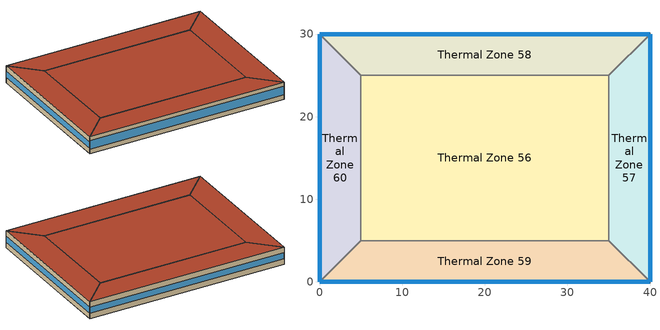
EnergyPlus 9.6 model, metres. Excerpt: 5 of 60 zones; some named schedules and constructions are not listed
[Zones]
Thermal Zone 56
 floor to Thermal Zone 51 (Interior Floor): 5,5 5,25 35,25 35,5 z38.5
 wall to Thermal Zone 60 (Interior Wall): 5,25 5,5 z38.5:42
 wall to Thermal Zone 58 (Interior Wall): 35,25 5,25 z38.5:42
 wall to Thermal Zone 57 (Interior Wall): 35,5 35,25 z38.5:42
 wall to Thermal Zone 59 (Interior Wall): 5,5 35,5 z38.5:42
 roof outside (Ext Roof): 35,5 35,25 5,25 5,5 z42
Thermal Zone 57
 floor to Thermal Zone 52 (Interior Floor): 35,5 35,25 40,30 40,0 z38.5
 wall outside (Ext Wall): 40,0 40,30 z38.5:42
 wall to Thermal Zone 59 (Interior Wall): 35,5 40,0 z38.5:42
 wall to Thermal Zone 58 (Interior Wall): 40,30 35,25 z38.5:42
 window (Ext Window): 40,0.01 40,29.99 z39.64:40.86
 roof outside (Ext Roof): 40,0 40,30 35,25 35,5 z42
Thermal Zone 58
 floor to Thermal Zone 53 (Interior Floor): 5,25 0,30 40,30 35,25 z38.5
 wall outside (Ext Wall): 40,30 0,30 z38.5:42
 wall to Thermal Zone 60 (Interior Wall): 0,30 5,25 z38.5:42
 window (Ext Window): 39.99,30 0.01,30 z39.64:40.86
 roof outside (Ext Roof): 35,25 40,30 0,30 5,25 z42
Thermal Zone 59
 floor to Thermal Zone 54 (Interior Floor): 35,5 40,0 0,0 5,5 z38.5
 wall outside (Ext Wall): 0,0 40,0 z38.5:42
 wall to Thermal Zone 60 (Interior Wall): 5,5 0,0 z38.5:42
 window (Ext Window): 0.01,0 39.99,0 z39.38:41.12
 roof outside (Ext Roof): 5,5 0,0 40,0 35,5 z42
Thermal Zone 60
 floor to Thermal Zone 55 (Interior Floor): 0,30 5,25 5,5 0,0 z38.5
 wall outside (Ext Wall): 0,30 0,0 z38.5:42
 window (Ext Window): 0,29.99 0,0.01 z39.64:40.86
 roof outside (Ext Roof): 0,0 5,5 5,25 0,30 z42
[SizingPeriod:DesignDay] Month=1; Day of Month=21; Day Type=WinterDesignDay; Daily Dry-Bulb Temperature Range {deltaC}=0; Dry-Bulb Temperature Range Modifier Type=DefaultMultipliers; Barometric Pressure {Pa}=86790; Wind Direction {deg}=140; Rain Indicator=No; Snow Indicator=No; Daylight Saving Time Indicator=No; Solar Model Indicator=ASHRAEClearSky; Sky Clearness=0; Begin Environment Reset Mode=FullResetAtBeginEnvironment
Name | Maximum Dry-Bulb Temperature {C} | Humidity Condition Type | Wetbulb or DewPoint at Maximum Dry-Bulb {C} | Wind Speed {m/s}
SALT-LAKE-CITY-IAP Ann Htg 99.6% Condns DB | -12.4 | Wetbulb | -12.4 | 2.6
SALT-LAKE-CITY-IAP Ann Htg Wind 99.6% Condns WS=>MCDB | 6.8 | Wetbulb | 6.8 | 12.4
SALT-LAKE-CITY-IAP Ann Hum_n 99.6% Condns DP=>MCDB | -10.7 | Dewpoint | -16.2 | 2.6
[Schedule:Day:Interval]
HtgSetp Summer Design Day 18; HtgSetp Summer Design Day 19; HtgSetp Summer Design Day 20; HtgSetp Summer Design Day 21; HtgSetp Summer Design Day 22; HtgSetp Summer Design Day 23; HtgSetp Summer Design Day 24; HtgSetp Summer Design Day 25; HtgSetp Summer Design Day 26; HtgSetp Summer Design Day 27; HtgSetp Summer Design Day 28; HtgSetp Summer Design Day 29; HtgSetp Summer Design Day 30; HtgSetp Summer Design Day 31; HtgSetp Summer Design Day 32; HtgSetp Summer Design Day 33; HtgSetp Summer Design Day 34; HtgSetp Summer Design Day 35; HtgSetp Summer Design Day 36; HtgSetp Summer Design Day 37; HtgSetp Summer Design Day 38; HtgSetp Summer Design Day 39: No, 24:00, 15.6
HtgSetp Winter Design Day 18; HtgSetp Winter Design Day 19; HtgSetp Winter Design Day 20; HtgSetp Winter Design Day 21; HtgSetp Winter Design Day 22; HtgSetp Winter Design Day 23; HtgSetp Winter Design Day 24; HtgSetp Winter Design Day 25; HtgSetp Winter Design Day 26; HtgSetp Winter Design Day 27; HtgSetp Winter Design Day 28; HtgSetp Winter Design Day 29; HtgSetp Winter Design Day 30; HtgSetp Winter Design Day 31; HtgSetp Winter Design Day 32; HtgSetp Winter Design Day 33; HtgSetp Winter Design Day 34; HtgSetp Winter Design Day 35; HtgSetp Winter Design Day 36; HtgSetp Winter Design Day 37; HtgSetp Winter Design Day 38; HtgSetp Winter Design Day 39: No, 24:00, 21
ClgSetp Summer Design Day 18; ClgSetp Summer Design Day 19; ClgSetp Summer Design Day 20; ClgSetp Summer Design Day 21; ClgSetp Summer Design Day 22; ClgSetp Summer Design Day 23; ClgSetp Summer Design Day 24; ClgSetp Summer Design Day 25; ClgSetp Summer Design Day 26; ClgSetp Summer Design Day 27; ClgSetp Summer Design Day 28; ClgSetp Summer Design Day 29; ClgSetp Summer Design Day 30; ClgSetp Summer Design Day 31; ClgSetp Summer Design Day 32; ClgSetp Summer Design Day 33; ClgSetp Summer Design Day 34; ClgSetp Summer Design Day 35; ClgSetp Summer Design Day 36; ClgSetp Summer Design Day 37; ClgSetp Summer Design Day 38; ClgSetp Summer Design Day 39: No, 06:00, 26.7, 22:00, 24, 24:00, 26.7
ClgSetp Winter Design Day 18; ClgSetp Winter Design Day 19; ClgSetp Winter Design Day 20; ClgSetp Winter Design Day 21; ClgSetp Winter Design Day 22; ClgSetp Winter Design Day 23; ClgSetp Winter Design Day 24; ClgSetp Winter Design Day 25; ClgSetp Winter Design Day 26; ClgSetp Winter Design Day 27; ClgSetp Winter Design Day 28; ClgSetp Winter Design Day 29; ClgSetp Winter Design Day 30; ClgSetp Winter Design Day 31; ClgSetp Winter Design Day 32; ClgSetp Winter Design Day 33; ClgSetp Winter Design Day 34; ClgSetp Winter Design Day 35; ClgSetp Winter Design Day 36; ClgSetp Winter Design Day 37; ClgSetp Winter Design Day 38: No, 24:00, 26.7
ClgSetp Default Schedule 18; ClgSetp Default Schedule 19; ClgSetp Default Schedule 20; ClgSetp Default Schedule 21; ClgSetp Default Schedule 22; ClgSetp Default Schedule 23; ClgSetp Default Schedule 24; ClgSetp Default Schedule 25; ClgSetp Default Schedule 26; ClgSetp Default Schedule 27; ClgSetp Default Schedule 28; ClgSetp Default Schedule 29; ClgSetp Default Schedule 30; ClgSetp Default Schedule 31; ClgSetp Default Schedule 32; ClgSetp Default Schedule 33; ClgSetp Default Schedule 34; ClgSetp Default Schedule 35; ClgSetp Default Schedule 36; ClgSetp Default Schedule 37; ClgSetp Default Schedule 38; ClgSetp Default Schedule 39: Temperature 37, No, 01:00, 28, 02:00, 28, 03:00, 28, 04:00, 28, 05:00, 28, 06:00, 28, 07:00, 28, 08:00, 28, 09:00, 24, 10:00, 24, 11:00, 24, 12:00, 24, 13:00, 24, 14:00, 24, 15:00, 24, 16:00, 24, 17:00, 24, 18:00, 24, 19:00, 28, 20:00, 28, 21:00, 28, 22:00, 28, 23:00, 28, 24:00, 28
HtgSetp Default Schedule 18; HtgSetp Default Schedule 19; HtgSetp Default Schedule 20; HtgSetp Default Schedule 21; HtgSetp Default Schedule 22; HtgSetp Default Schedule 23; HtgSetp Default Schedule 24; HtgSetp Default Schedule 25; HtgSetp Default Schedule 26; HtgSetp Default Schedule 27; HtgSetp Default Schedule 28; HtgSetp Default Schedule 29; HtgSetp Default Schedule 30; HtgSetp Default Schedule 31; HtgSetp Default Schedule 32; HtgSetp Default Schedule 33; HtgSetp Default Schedule 34; HtgSetp Default Schedule 35; HtgSetp Default Schedule 36; HtgSetp Default Schedule 37; HtgSetp Default Schedule 38; HtgSetp Default Schedule 39: Temperature 36, No, 01:00, 18, 02:00, 18, 03:00, 18, 04:00, 18, 05:00, 18, 06:00, 18, 07:00, 18, 08:00, 18, 09:00, 21, 10:00, 21, 11:00, 21, 12:00, 21, 13:00, 21, 14:00, 21, 15:00, 21, 16:00, 21, 17:00, 21, 18:00, 21, 19:00, 18, 20:00, 18, 21:00, 18, 22:00, 18, 23:00, 18, 24:00, 18
[Schedule:Week:Daily]
HtgSetp 18 Week Rule - Jan1-Dec31: HtgSetp Default Schedule 18, HtgSetp Default Schedule 18, HtgSetp Default Schedule 18, HtgSetp Default Schedule 18, HtgSetp Default Schedule 18, HtgSetp Default Schedule 18, HtgSetp Default Schedule 18, HtgSetp Default Schedule 18, HtgSetp Summer Design Day 18, HtgSetp Winter Design Day 18, HtgSetp Default Schedule 18, HtgSetp Default Schedule 18
ClgSetp 18 Week Rule - Jan1-Dec31: ClgSetp Default Schedule 18, ClgSetp Default Schedule 18, ClgSetp Default Schedule 18, ClgSetp Default Schedule 18, ClgSetp Default Schedule 18, ClgSetp Default Schedule 18, ClgSetp Default Schedule 18, ClgSetp Default Schedule 18, ClgSetp Summer Design Day 18, ClgSetp Winter Design Day 18, ClgSetp Default Schedule 18, ClgSetp Default Schedule 18
HtgSetp 19 Week Rule - Jan1-Dec31: HtgSetp Default Schedule 19, HtgSetp Default Schedule 19, HtgSetp Default Schedule 19, HtgSetp Default Schedule 19, HtgSetp Default Schedule 19, HtgSetp Default Schedule 19, HtgSetp Default Schedule 19, HtgSetp Default Schedule 19, HtgSetp Summer Design Day 19, HtgSetp Winter Design Day 19, HtgSetp Default Schedule 19, HtgSetp Default Schedule 19
ClgSetp 19 Week Rule - Jan1-Dec31: ClgSetp Default Schedule 19, ClgSetp Default Schedule 19, ClgSetp Default Schedule 19, ClgSetp Default Schedule 19, ClgSetp Default Schedule 19, ClgSetp Default Schedule 19, ClgSetp Default Schedule 19, ClgSetp Default Schedule 19, ClgSetp Summer Design Day 19, ClgSetp Winter Design Day 19, ClgSetp Default Schedule 19, ClgSetp Default Schedule 19
HtgSetp 20 Week Rule - Jan1-Dec31: HtgSetp Default Schedule 20, HtgSetp Default Schedule 20, HtgSetp Default Schedule 20, HtgSetp Default Schedule 20, HtgSetp Default Schedule 20, HtgSetp Default Schedule 20, HtgSetp Default Schedule 20, HtgSetp Default Schedule 20, HtgSetp Summer Design Day 20, HtgSetp Winter Design Day 20, HtgSetp Default Schedule 20, HtgSetp Default Schedule 20
ClgSetp 20 Week Rule - Jan1-Dec31: ClgSetp Default Schedule 20, ClgSetp Default Schedule 20, ClgSetp Default Schedule 20, ClgSetp Default Schedule 20, ClgSetp Default Schedule 20, ClgSetp Default Schedule 20, ClgSetp Default Schedule 20, ClgSetp Default Schedule 20, ClgSetp Summer Design Day 20, ClgSetp Winter Design Day 20, ClgSetp Default Schedule 20, ClgSetp Default Schedule 20
HtgSetp 21 Week Rule - Jan1-Dec31: HtgSetp Default Schedule 21, HtgSetp Default Schedule 21, HtgSetp Default Schedule 21, HtgSetp Default Schedule 21, HtgSetp Default Schedule 21, HtgSetp Default Schedule 21, HtgSetp Default Schedule 21, HtgSetp Default Schedule 21, HtgSetp Summer Design Day 21, HtgSetp Winter Design Day 21, HtgSetp Default Schedule 21, HtgSetp Default Schedule 21
ClgSetp 21 Week Rule - Jan1-Dec31: ClgSetp Default Schedule 21, ClgSetp Default Schedule 21, ClgSetp Default Schedule 21, ClgSetp Default Schedule 21, ClgSetp Default Schedule 21, ClgSetp Default Schedule 21, ClgSetp Default Schedule 21, ClgSetp Default Schedule 21, ClgSetp Summer Design Day 21, ClgSetp Winter Design Day 21, ClgSetp Default Schedule 21, ClgSetp Default Schedule 21
HtgSetp 22 Week Rule - Jan1-Dec31: HtgSetp Default Schedule 22, HtgSetp Default Schedule 22, HtgSetp Default Schedule 22, HtgSetp Default Schedule 22, HtgSetp Default Schedule 22, HtgSetp Default Schedule 22, HtgSetp Default Schedule 22, HtgSetp Default Schedule 22, HtgSetp Summer Design Day 22, HtgSetp Winter Design Day 22, HtgSetp Default Schedule 22, HtgSetp Default Schedule 22
ClgSetp 22 Week Rule - Jan1-Dec31: ClgSetp Default Schedule 22, ClgSetp Default Schedule 22, ClgSetp Default Schedule 22, ClgSetp Default Schedule 22, ClgSetp Default Schedule 22, ClgSetp Default Schedule 22, ClgSetp Default Schedule 22, ClgSetp Default Schedule 22, ClgSetp Summer Design Day 22, ClgSetp Winter Design Day 22, ClgSetp Default Schedule 22, ClgSetp Default Schedule 22
HtgSetp 23 Week Rule - Jan1-Dec31: HtgSetp Default Schedule 23, HtgSetp Default Schedule 23, HtgSetp Default Schedule 23, HtgSetp Default Schedule 23, HtgSetp Default Schedule 23, HtgSetp Default Schedule 23, HtgSetp Default Schedule 23, HtgSetp Default Schedule 23, HtgSetp Summer Design Day 23, HtgSetp Winter Design Day 23, HtgSetp Default Schedule 23, HtgSetp Default Schedule 23
ClgSetp 23 Week Rule - Jan1-Dec31: ClgSetp Default Schedule 23, ClgSetp Default Schedule 23, ClgSetp Default Schedule 23, ClgSetp Default Schedule 23, ClgSetp Default Schedule 23, ClgSetp Default Schedule 23, ClgSetp Default Schedule 23, ClgSetp Default Schedule 23, ClgSetp Summer Design Day 23, ClgSetp Winter Design Day 23, ClgSetp Default Schedule 23, ClgSetp Default Schedule 23
HtgSetp 24 Week Rule - Jan1-Dec31: HtgSetp Default Schedule 24, HtgSetp Default Schedule 24, HtgSetp Default Schedule 24, HtgSetp Default Schedule 24, HtgSetp Default Schedule 24, HtgSetp Default Schedule 24, HtgSetp Default Schedule 24, HtgSetp Default Schedule 24, HtgSetp Summer Design Day 24, HtgSetp Winter Design Day 24, HtgSetp Default Schedule 24, HtgSetp Default Schedule 24
ClgSetp 24 Week Rule - Jan1-Dec31: ClgSetp Default Schedule 24, ClgSetp Default Schedule 24, ClgSetp Default Schedule 24, ClgSetp Default Schedule 24, ClgSetp Default Schedule 24, ClgSetp Default Schedule 24, ClgSetp Default Schedule 24, ClgSetp Default Schedule 24, ClgSetp Summer Design Day 24, ClgSetp Winter Design Day 24, ClgSetp Default Schedule 24, ClgSetp Default Schedule 24
HtgSetp 25 Week Rule - Jan1-Dec31: HtgSetp Default Schedule 25, HtgSetp Default Schedule 25, HtgSetp Default Schedule 25, HtgSetp Default Schedule 25, HtgSetp Default Schedule 25, HtgSetp Default Schedule 25, HtgSetp Default Schedule 25, HtgSetp Default Schedule 25, HtgSetp Summer Design Day 25, HtgSetp Winter Design Day 25, HtgSetp Default Schedule 25, HtgSetp Default Schedule 25
ClgSetp 25 Week Rule - Jan1-Dec31: ClgSetp Default Schedule 25, ClgSetp Default Schedule 25, ClgSetp Default Schedule 25, ClgSetp Default Schedule 25, ClgSetp Default Schedule 25, ClgSetp Default Schedule 25, ClgSetp Default Schedule 25, ClgSetp Default Schedule 25, ClgSetp Summer Design Day 25, ClgSetp Winter Design Day 25, ClgSetp Default Schedule 25, ClgSetp Default Schedule 25
HtgSetp 26 Week Rule - Jan1-Dec31: HtgSetp Default Schedule 26, HtgSetp Default Schedule 26, HtgSetp Default Schedule 26, HtgSetp Default Schedule 26, HtgSetp Default Schedule 26, HtgSetp Default Schedule 26, HtgSetp Default Schedule 26, HtgSetp Default Schedule 26, HtgSetp Summer Design Day 26, HtgSetp Winter Design Day 26, HtgSetp Default Schedule 26, HtgSetp Default Schedule 26
ClgSetp 26 Week Rule - Jan1-Dec31: ClgSetp Default Schedule 26, ClgSetp Default Schedule 26, ClgSetp Default Schedule 26, ClgSetp Default Schedule 26, ClgSetp Default Schedule 26, ClgSetp Default Schedule 26, ClgSetp Default Schedule 26, ClgSetp Default Schedule 26, ClgSetp Summer Design Day 26, ClgSetp Winter Design Day 26, ClgSetp Default Schedule 26, ClgSetp Default Schedule 26
HtgSetp 27 Week Rule - Jan1-Dec31: HtgSetp Default Schedule 27, HtgSetp Default Schedule 27, HtgSetp Default Schedule 27, HtgSetp Default Schedule 27, HtgSetp Default Schedule 27, HtgSetp Default Schedule 27, HtgSetp Default Schedule 27, HtgSetp Default Schedule 27, HtgSetp Summer Design Day 27, HtgSetp Winter Design Day 27, HtgSetp Default Schedule 27, HtgSetp Default Schedule 27
ClgSetp 27 Week Rule - Jan1-Dec31: ClgSetp Default Schedule 27, ClgSetp Default Schedule 27, ClgSetp Default Schedule 27, ClgSetp Default Schedule 27, ClgSetp Default Schedule 27, ClgSetp Default Schedule 27, ClgSetp Default Schedule 27, ClgSetp Default Schedule 27, ClgSetp Summer Design Day 27, ClgSetp Winter Design Day 27, ClgSetp Default Schedule 27, ClgSetp Default Schedule 27
HtgSetp 28 Week Rule - Jan1-Dec31: HtgSetp Default Schedule 28, HtgSetp Default Schedule 28, HtgSetp Default Schedule 28, HtgSetp Default Schedule 28, HtgSetp Default Schedule 28, HtgSetp Default Schedule 28, HtgSetp Default Schedule 28, HtgSetp Default Schedule 28, HtgSetp Summer Design Day 28, HtgSetp Winter Design Day 28, HtgSetp Default Schedule 28, HtgSetp Default Schedule 28
ClgSetp 28 Week Rule - Jan1-Dec31: ClgSetp Default Schedule 28, ClgSetp Default Schedule 28, ClgSetp Default Schedule 28, ClgSetp Default Schedule 28, ClgSetp Default Schedule 28, ClgSetp Default Schedule 28, ClgSetp Default Schedule 28, ClgSetp Default Schedule 28, ClgSetp Summer Design Day 28, ClgSetp Winter Design Day 28, ClgSetp Default Schedule 28, ClgSetp Default Schedule 28
HtgSetp 29 Week Rule - Jan1-Dec31: HtgSetp Default Schedule 29, HtgSetp Default Schedule 29, HtgSetp Default Schedule 29, HtgSetp Default Schedule 29, HtgSetp Default Schedule 29, HtgSetp Default Schedule 29, HtgSetp Default Schedule 29, HtgSetp Default Schedule 29, HtgSetp Summer Design Day 29, HtgSetp Winter Design Day 29, HtgSetp Default Schedule 29, HtgSetp Default Schedule 29
ClgSetp 29 Week Rule - Jan1-Dec31: ClgSetp Default Schedule 29, ClgSetp Default Schedule 29, ClgSetp Default Schedule 29, ClgSetp Default Schedule 29, ClgSetp Default Schedule 29, ClgSetp Default Schedule 29, ClgSetp Default Schedule 29, ClgSetp Default Schedule 29, ClgSetp Summer Design Day 29, ClgSetp Winter Design Day 29, ClgSetp Default Schedule 29, ClgSetp Default Schedule 29
HtgSetp 30 Week Rule - Jan1-Dec31: HtgSetp Default Schedule 30, HtgSetp Default Schedule 30, HtgSetp Default Schedule 30, HtgSetp Default Schedule 30, HtgSetp Default Schedule 30, HtgSetp Default Schedule 30, HtgSetp Default Schedule 30, HtgSetp Default Schedule 30, HtgSetp Summer Design Day 30, HtgSetp Winter Design Day 30, HtgSetp Default Schedule 30, HtgSetp Default Schedule 30
ClgSetp 30 Week Rule - Jan1-Dec31: ClgSetp Default Schedule 30, ClgSetp Default Schedule 30, ClgSetp Default Schedule 30, ClgSetp Default Schedule 30, ClgSetp Default Schedule 30, ClgSetp Default Schedule 30, ClgSetp Default Schedule 30, ClgSetp Default Schedule 30, ClgSetp Summer Design Day 30, ClgSetp Winter Design Day 30, ClgSetp Default Schedule 30, ClgSetp Default Schedule 30
HtgSetp 31 Week Rule - Jan1-Dec31: HtgSetp Default Schedule 31, HtgSetp Default Schedule 31, HtgSetp Default Schedule 31, HtgSetp Default Schedule 31, HtgSetp Default Schedule 31, HtgSetp Default Schedule 31, HtgSetp Default Schedule 31, HtgSetp Default Schedule 31, HtgSetp Summer Design Day 31, HtgSetp Winter Design Day 31, HtgSetp Default Schedule 31, HtgSetp Default Schedule 31
ClgSetp 31 Week Rule - Jan1-Dec31: ClgSetp Default Schedule 31, ClgSetp Default Schedule 31, ClgSetp Default Schedule 31, ClgSetp Default Schedule 31, ClgSetp Default Schedule 31, ClgSetp Default Schedule 31, ClgSetp Default Schedule 31, ClgSetp Default Schedule 31, ClgSetp Summer Design Day 31, ClgSetp Winter Design Day 31, ClgSetp Default Schedule 31, ClgSetp Default Schedule 31
HtgSetp 32 Week Rule - Jan1-Dec31: HtgSetp Default Schedule 32, HtgSetp Default Schedule 32, HtgSetp Default Schedule 32, HtgSetp Default Schedule 32, HtgSetp Default Schedule 32, HtgSetp Default Schedule 32, HtgSetp Default Schedule 32, HtgSetp Default Schedule 32, HtgSetp Summer Design Day 32, HtgSetp Winter Design Day 32, HtgSetp Default Schedule 32, HtgSetp Default Schedule 32
ClgSetp 32 Week Rule - Jan1-Dec31: ClgSetp Default Schedule 32, ClgSetp Default Schedule 32, ClgSetp Default Schedule 32, ClgSetp Default Schedule 32, ClgSetp Default Schedule 32, ClgSetp Default Schedule 32, ClgSetp Default Schedule 32, ClgSetp Default Schedule 32, ClgSetp Summer Design Day 32, ClgSetp Winter Design Day 32, ClgSetp Default Schedule 32, ClgSetp Default Schedule 32
HtgSetp 33 Week Rule - Jan1-Dec31: HtgSetp Default Schedule 33, HtgSetp Default Schedule 33, HtgSetp Default Schedule 33, HtgSetp Default Schedule 33, HtgSetp Default Schedule 33, HtgSetp Default Schedule 33, HtgSetp Default Schedule 33, HtgSetp Default Schedule 33, HtgSetp Summer Design Day 33, HtgSetp Winter Design Day 33, HtgSetp Default Schedule 33, HtgSetp Default Schedule 33
ClgSetp 33 Week Rule - Jan1-Dec31: ClgSetp Default Schedule 33, ClgSetp Default Schedule 33, ClgSetp Default Schedule 33, ClgSetp Default Schedule 33, ClgSetp Default Schedule 33, ClgSetp Default Schedule 33, ClgSetp Default Schedule 33, ClgSetp Default Schedule 33, ClgSetp Summer Design Day 33, ClgSetp Winter Design Day 33, ClgSetp Default Schedule 33, ClgSetp Default Schedule 33
HtgSetp 34 Week Rule - Jan1-Dec31: HtgSetp Default Schedule 34, HtgSetp Default Schedule 34, HtgSetp Default Schedule 34, HtgSetp Default Schedule 34, HtgSetp Default Schedule 34, HtgSetp Default Schedule 34, HtgSetp Default Schedule 34, HtgSetp Default Schedule 34, HtgSetp Summer Design Day 34, HtgSetp Winter Design Day 34, HtgSetp Default Schedule 34, HtgSetp Default Schedule 34
ClgSetp 34 Week Rule - Jan1-Dec31: ClgSetp Default Schedule 34, ClgSetp Default Schedule 34, ClgSetp Default Schedule 34, ClgSetp Default Schedule 34, ClgSetp Default Schedule 34, ClgSetp Default Schedule 34, ClgSetp Default Schedule 34, ClgSetp Default Schedule 34, ClgSetp Summer Design Day 34, ClgSetp Winter Design Day 34, ClgSetp Default Schedule 34, ClgSetp Default Schedule 34
HtgSetp 35 Week Rule - Jan1-Dec31: HtgSetp Default Schedule 35, HtgSetp Default Schedule 35, HtgSetp Default Schedule 35, HtgSetp Default Schedule 35, HtgSetp Default Schedule 35, HtgSetp Default Schedule 35, HtgSetp Default Schedule 35, HtgSetp Default Schedule 35, HtgSetp Summer Design Day 35, HtgSetp Winter Design Day 35, HtgSetp Default Schedule 35, HtgSetp Default Schedule 35
ClgSetp 35 Week Rule - Jan1-Dec31: ClgSetp Default Schedule 35, ClgSetp Default Schedule 35, ClgSetp Default Schedule 35, ClgSetp Default Schedule 35, ClgSetp Default Schedule 35, ClgSetp Default Schedule 35, ClgSetp Default Schedule 35, ClgSetp Default Schedule 35, ClgSetp Summer Design Day 35, ClgSetp Winter Design Day 35, ClgSetp Default Schedule 35, ClgSetp Default Schedule 35
HtgSetp 36 Week Rule - Jan1-Dec31: HtgSetp Default Schedule 36, HtgSetp Default Schedule 36, HtgSetp Default Schedule 36, HtgSetp Default Schedule 36, HtgSetp Default Schedule 36, HtgSetp Default Schedule 36, HtgSetp Default Schedule 36, HtgSetp Default Schedule 36, HtgSetp Summer Design Day 36, HtgSetp Winter Design Day 36, HtgSetp Default Schedule 36, HtgSetp Default Schedule 36
ClgSetp 36 Week Rule - Jan1-Dec31: ClgSetp Default Schedule 36, ClgSetp Default Schedule 36, ClgSetp Default Schedule 36, ClgSetp Default Schedule 36, ClgSetp Default Schedule 36, ClgSetp Default Schedule 36, ClgSetp Default Schedule 36, ClgSetp Default Schedule 36, ClgSetp Summer Design Day 36, ClgSetp Winter Design Day 36, ClgSetp Default Schedule 36, ClgSetp Default Schedule 36
HtgSetp 37 Week Rule - Jan1-Dec31: HtgSetp Default Schedule 37, HtgSetp Default Schedule 37, HtgSetp Default Schedule 37, HtgSetp Default Schedule 37, HtgSetp Default Schedule 37, HtgSetp Default Schedule 37, HtgSetp Default Schedule 37, HtgSetp Default Schedule 37, HtgSetp Summer Design Day 37, HtgSetp Winter Design Day 37, HtgSetp Default Schedule 37, HtgSetp Default Schedule 37
ClgSetp 37 Week Rule - Jan1-Dec31: ClgSetp Default Schedule 37, ClgSetp Default Schedule 37, ClgSetp Default Schedule 37, ClgSetp Default Schedule 37, ClgSetp Default Schedule 37, ClgSetp Default Schedule 37, ClgSetp Default Schedule 37, ClgSetp Default Schedule 37, ClgSetp Summer Design Day 37, ClgSetp Winter Design Day 37, ClgSetp Default Schedule 37, ClgSetp Default Schedule 37
HtgSetp 38 Week Rule - Jan1-Dec31: HtgSetp Default Schedule 38, HtgSetp Default Schedule 38, HtgSetp Default Schedule 38, HtgSetp Default Schedule 38, HtgSetp Default Schedule 38, HtgSetp Default Schedule 38, HtgSetp Default Schedule 38, HtgSetp Default Schedule 38, HtgSetp Summer Design Day 38, HtgSetp Winter Design Day 38, HtgSetp Default Schedule 38, HtgSetp Default Schedule 38
ClgSetp 38 Week Rule - Jan1-Dec31: ClgSetp Default Schedule 38, ClgSetp Default Schedule 38, ClgSetp Default Schedule 38, ClgSetp Default Schedule 38, ClgSetp Default Schedule 38, ClgSetp Default Schedule 38, ClgSetp Default Schedule 38, ClgSetp Default Schedule 38, ClgSetp Summer Design Day 38, ClgSetp Winter Design Day 38, ClgSetp Default Schedule 38, ClgSetp Default Schedule 38
HtgSetp 39 Week Rule - Jan1-Dec31: HtgSetp Default Schedule 39, HtgSetp Default Schedule 39, HtgSetp Default Schedule 39, HtgSetp Default Schedule 39, HtgSetp Default Schedule 39, HtgSetp Default Schedule 39, HtgSetp Default Schedule 39, HtgSetp Default Schedule 39, HtgSetp Summer Design Day 39, HtgSetp Winter Design Day 39, HtgSetp Default Schedule 39, HtgSetp Default Schedule 39
ClgSetp 39 Week Rule - Jan1-Dec31: ClgSetp Default Schedule 39, ClgSetp Default Schedule 39, ClgSetp Default Schedule 39, ClgSetp Default Schedule 39, ClgSetp Default Schedule 39, ClgSetp Default Schedule 39, ClgSetp Default Schedule 39, ClgSetp Default Schedule 39, ClgSetp Summer Design Day 39, ClgSetp Winter Design Day 39, ClgSetp Default Schedule 39, ClgSetp Default Schedule 39
HtgSetp 40 Week Rule - Jan1-Dec31: HtgSetp Default Schedule 40, HtgSetp Default Schedule 40, HtgSetp Default Schedule 40, HtgSetp Default Schedule 40, HtgSetp Default Schedule 40, HtgSetp Default Schedule 40, HtgSetp Default Schedule 40, HtgSetp Default Schedule 40, HtgSetp Summer Design Day 40, HtgSetp Winter Design Day 40, HtgSetp Default Schedule 40, HtgSetp Default Schedule 40
ClgSetp 40 Week Rule - Jan1-Dec31: ClgSetp Default Schedule 40, ClgSetp Default Schedule 40, ClgSetp Default Schedule 40, ClgSetp Default Schedule 40, ClgSetp Default Schedule 40, ClgSetp Default Schedule 40, ClgSetp Default Schedule 40, ClgSetp Default Schedule 40, ClgSetp Summer Design Day 40, ClgSetp Winter Design Day 40, ClgSetp Default Schedule 40, ClgSetp Default Schedule 40
HtgSetp 41 Week Rule - Jan1-Dec31: HtgSetp Default Schedule 41, HtgSetp Default Schedule 41, HtgSetp Default Schedule 41, HtgSetp Default Schedule 41, HtgSetp Default Schedule 41, HtgSetp Default Schedule 41, HtgSetp Default Schedule 41, HtgSetp Default Schedule 41, HtgSetp Summer Design Day 41, HtgSetp Winter Design Day 41, HtgSetp Default Schedule 41, HtgSetp Default Schedule 41
ClgSetp 41 Week Rule - Jan1-Dec31: ClgSetp Default Schedule 41, ClgSetp Default Schedule 41, ClgSetp Default Schedule 41, ClgSetp Default Schedule 41, ClgSetp Default Schedule 41, ClgSetp Default Schedule 41, ClgSetp Default Schedule 41, ClgSetp Default Schedule 41, ClgSetp Summer Design Day 41, ClgSetp Winter Design Day 41, ClgSetp Default Schedule 41, ClgSetp Default Schedule 41
HtgSetp 42 Week Rule - Jan1-Dec31: HtgSetp Default Schedule 42, HtgSetp Default Schedule 42, HtgSetp Default Schedule 42, HtgSetp Default Schedule 42, HtgSetp Default Schedule 42, HtgSetp Default Schedule 42, HtgSetp Default Schedule 42, HtgSetp Default Schedule 42, HtgSetp Summer Design Day 42, HtgSetp Winter Design Day 42, HtgSetp Default Schedule 42, HtgSetp Default Schedule 42
ClgSetp 42 Week Rule - Jan1-Dec31: ClgSetp Default Schedule 42, ClgSetp Default Schedule 42, ClgSetp Default Schedule 42, ClgSetp Default Schedule 42, ClgSetp Default Schedule 42, ClgSetp Default Schedule 42, ClgSetp Default Schedule 42, ClgSetp Default Schedule 42, ClgSetp Summer Design Day 42, ClgSetp Winter Design Day 42, ClgSetp Default Schedule 42, ClgSetp Default Schedule 42
HtgSetp 43 Week Rule - Jan1-Dec31: HtgSetp Default Schedule 43, HtgSetp Default Schedule 43, HtgSetp Default Schedule 43, HtgSetp Default Schedule 43, HtgSetp Default Schedule 43, HtgSetp Default Schedule 43, HtgSetp Default Schedule 43, HtgSetp Default Schedule 43, HtgSetp Summer Design Day 43, HtgSetp Winter Design Day 43, HtgSetp Default Schedule 43, HtgSetp Default Schedule 43
ClgSetp 43 Week Rule - Jan1-Dec31: ClgSetp Default Schedule 43, ClgSetp Default Schedule 43, ClgSetp Default Schedule 43, ClgSetp Default Schedule 43, ClgSetp Default Schedule 43, ClgSetp Default Schedule 43, ClgSetp Default Schedule 43, ClgSetp Default Schedule 43, ClgSetp Summer Design Day 43, ClgSetp Winter Design Day 43, ClgSetp Default Schedule 43, ClgSetp Default Schedule 43
HtgSetp 44 Week Rule - Jan1-Dec31: HtgSetp Default Schedule 44, HtgSetp Default Schedule 44, HtgSetp Default Schedule 44, HtgSetp Default Schedule 44, HtgSetp Default Schedule 44, HtgSetp Default Schedule 44, HtgSetp Default Schedule 44, HtgSetp Default Schedule 44, HtgSetp Summer Design Day 44, HtgSetp Winter Design Day 44, HtgSetp Default Schedule 44, HtgSetp Default Schedule 44
ClgSetp 44 Week Rule - Jan1-Dec31: ClgSetp Default Schedule 44, ClgSetp Default Schedule 44, ClgSetp Default Schedule 44, ClgSetp Default Schedule 44, ClgSetp Default Schedule 44, ClgSetp Default Schedule 44, ClgSetp Default Schedule 44, ClgSetp Default Schedule 44, ClgSetp Summer Design Day 44, ClgSetp Winter Design Day 44, ClgSetp Default Schedule 44, ClgSetp Default Schedule 44
HtgSetp 45 Week Rule - Jan1-Dec31: HtgSetp Default Schedule 45, HtgSetp Default Schedule 45, HtgSetp Default Schedule 45, HtgSetp Default Schedule 45, HtgSetp Default Schedule 45, HtgSetp Default Schedule 45, HtgSetp Default Schedule 45, HtgSetp Default Schedule 45, HtgSetp Summer Design Day 45, HtgSetp Winter Design Day 45, HtgSetp Default Schedule 45, HtgSetp Default Schedule 45
ClgSetp 45 Week Rule - Jan1-Dec31: ClgSetp Default Schedule 45, ClgSetp Default Schedule 45, ClgSetp Default Schedule 45, ClgSetp Default Schedule 45, ClgSetp Default Schedule 45, ClgSetp Default Schedule 45, ClgSetp Default Schedule 45, ClgSetp Default Schedule 45, ClgSetp Summer Design Day 45, ClgSetp Winter Design Day 45, ClgSetp Default Schedule 45, ClgSetp Default Schedule 45
HtgSetp 46 Week Rule - Jan1-Dec31: HtgSetp Default Schedule 46, HtgSetp Default Schedule 46, HtgSetp Default Schedule 46, HtgSetp Default Schedule 46, HtgSetp Default Schedule 46, HtgSetp Default Schedule 46, HtgSetp Default Schedule 46, HtgSetp Default Schedule 46, HtgSetp Summer Design Day 46, HtgSetp Winter Design Day 46, HtgSetp Default Schedule 46, HtgSetp Default Schedule 46
ClgSetp 46 Week Rule - Jan1-Dec31: ClgSetp Default Schedule 46, ClgSetp Default Schedule 46, ClgSetp Default Schedule 46, ClgSetp Default Schedule 46, ClgSetp Default Schedule 46, ClgSetp Default Schedule 46, ClgSetp Default Schedule 46, ClgSetp Default Schedule 46, ClgSetp Summer Design Day 46, ClgSetp Winter Design Day 46, ClgSetp Default Schedule 46, ClgSetp Default Schedule 46
HtgSetp 47 Week Rule - Jan1-Dec31: HtgSetp Default Schedule 47, HtgSetp Default Schedule 47, HtgSetp Default Schedule 47, HtgSetp Default Schedule 47, HtgSetp Default Schedule 47, HtgSetp Default Schedule 47, HtgSetp Default Schedule 47, HtgSetp Default Schedule 47, HtgSetp Summer Design Day 47, HtgSetp Winter Design Day 47, HtgSetp Default Schedule 47, HtgSetp Default Schedule 47
ClgSetp 47 Week Rule - Jan1-Dec31: ClgSetp Default Schedule 47, ClgSetp Default Schedule 47, ClgSetp Default Schedule 47, ClgSetp Default Schedule 47, ClgSetp Default Schedule 47, ClgSetp Default Schedule 47, ClgSetp Default Schedule 47, ClgSetp Default Schedule 47, ClgSetp Summer Design Day 47, ClgSetp Winter Design Day 47, ClgSetp Default Schedule 47, ClgSetp Default Schedule 47
HtgSetp 48 Week Rule - Jan1-Dec31: HtgSetp Default Schedule 48, HtgSetp Default Schedule 48, HtgSetp Default Schedule 48, HtgSetp Default Schedule 48, HtgSetp Default Schedule 48, HtgSetp Default Schedule 48, HtgSetp Default Schedule 48, HtgSetp Default Schedule 48, HtgSetp Summer Design Day 48, HtgSetp Winter Design Day 48, HtgSetp Default Schedule 48, HtgSetp Default Schedule 48
ClgSetp 48 Week Rule - Jan1-Dec31: ClgSetp Default Schedule 48, ClgSetp Default Schedule 48, ClgSetp Default Schedule 48, ClgSetp Default Schedule 48, ClgSetp Default Schedule 48, ClgSetp Default Schedule 48, ClgSetp Default Schedule 48, ClgSetp Default Schedule 48, ClgSetp Summer Design Day 48, ClgSetp Winter Design Day 48, ClgSetp Default Schedule 48, ClgSetp Default Schedule 48
HtgSetp 49 Week Rule - Jan1-Dec31: HtgSetp Default Schedule 49, HtgSetp Default Schedule 49, HtgSetp Default Schedule 49, HtgSetp Default Schedule 49, HtgSetp Default Schedule 49, HtgSetp Default Schedule 49, HtgSetp Default Schedule 49, HtgSetp Default Schedule 49, HtgSetp Summer Design Day 49, HtgSetp Winter Design Day 49, HtgSetp Default Schedule 49, HtgSetp Default Schedule 49
ClgSetp 49 Week Rule - Jan1-Dec31: ClgSetp Default Schedule 49, ClgSetp Default Schedule 49, ClgSetp Default Schedule 49, ClgSetp Default Schedule 49, ClgSetp Default Schedule 49, ClgSetp Default Schedule 49, ClgSetp Default Schedule 49, ClgSetp Default Schedule 49, ClgSetp Summer Design Day 49, ClgSetp Winter Design Day 49, ClgSetp Default Schedule 49, ClgSetp Default Schedule 49
HtgSetp 50 Week Rule - Jan1-Dec31: HtgSetp Default Schedule 50, HtgSetp Default Schedule 50, HtgSetp Default Schedule 50, HtgSetp Default Schedule 50, HtgSetp Default Schedule 50, HtgSetp Default Schedule 50, HtgSetp Default Schedule 50, HtgSetp Default Schedule 50, HtgSetp Summer Design Day 50, HtgSetp Winter Design Day 50, HtgSetp Default Schedule 50, HtgSetp Default Schedule 50
ClgSetp 50 Week Rule - Jan1-Dec31: ClgSetp Default Schedule 50, ClgSetp Default Schedule 50, ClgSetp Default Schedule 50, ClgSetp Default Schedule 50, ClgSetp Default Schedule 50, ClgSetp Default Schedule 50, ClgSetp Default Schedule 50, ClgSetp Default Schedule 50, ClgSetp Summer Design Day 50, ClgSetp Winter Design Day 50, ClgSetp Default Schedule 50, ClgSetp Default Schedule 50
HtgSetp 51 Week Rule - Jan1-Dec31: HtgSetp Default Schedule 51, HtgSetp Default Schedule 51, HtgSetp Default Schedule 51, HtgSetp Default Schedule 51, HtgSetp Default Schedule 51, HtgSetp Default Schedule 51, HtgSetp Default Schedule 51, HtgSetp Default Schedule 51, HtgSetp Summer Design Day 51, HtgSetp Winter Design Day 51, HtgSetp Default Schedule 51, HtgSetp Default Schedule 51
ClgSetp 51 Week Rule - Jan1-Dec31: ClgSetp Default Schedule 51, ClgSetp Default Schedule 51, ClgSetp Default Schedule 51, ClgSetp Default Schedule 51, ClgSetp Default Schedule 51, ClgSetp Default Schedule 51, ClgSetp Default Schedule 51, ClgSetp Default Schedule 51, ClgSetp Summer Design Day 51, ClgSetp Winter Design Day 51, ClgSetp Default Schedule 51, ClgSetp Default Schedule 51
HtgSetp 52 Week Rule - Jan1-Dec31: HtgSetp Default Schedule 52, HtgSetp Default Schedule 52, HtgSetp Default Schedule 52, HtgSetp Default Schedule 52, HtgSetp Default Schedule 52, HtgSetp Default Schedule 52, HtgSetp Default Schedule 52, HtgSetp Default Schedule 52, HtgSetp Summer Design Day 52, HtgSetp Winter Design Day 52, HtgSetp Default Schedule 52, HtgSetp Default Schedule 52
ClgSetp 52 Week Rule - Jan1-Dec31: ClgSetp Default Schedule 52, ClgSetp Default Schedule 52, ClgSetp Default Schedule 52, ClgSetp Default Schedule 52, ClgSetp Default Schedule 52, ClgSetp Default Schedule 52, ClgSetp Default Schedule 52, ClgSetp Default Schedule 52, ClgSetp Summer Design Day 52, ClgSetp Winter Design Day 52, ClgSetp Default Schedule 52, ClgSetp Default Schedule 52
HtgSetp 53 Week Rule - Jan1-Dec31: HtgSetp Default Schedule 53, HtgSetp Default Schedule 53, HtgSetp Default Schedule 53, HtgSetp Default Schedule 53, HtgSetp Default Schedule 53, HtgSetp Default Schedule 53, HtgSetp Default Schedule 53, HtgSetp Default Schedule 53, HtgSetp Summer Design Day 53, HtgSetp Winter Design Day 53, HtgSetp Default Schedule 53, HtgSetp Default Schedule 53
ClgSetp 53 Week Rule - Jan1-Dec31: ClgSetp Default Schedule 53, ClgSetp Default Schedule 53, ClgSetp Default Schedule 53, ClgSetp Default Schedule 53, ClgSetp Default Schedule 53, ClgSetp Default Schedule 53, ClgSetp Default Schedule 53, ClgSetp Default Schedule 53, ClgSetp Summer Design Day 53, ClgSetp Winter Design Day 53, ClgSetp Default Schedule 53, ClgSetp Default Schedule 53
HtgSetp 54 Week Rule - Jan1-Dec31: HtgSetp Default Schedule 54, HtgSetp Default Schedule 54, HtgSetp Default Schedule 54, HtgSetp Default Schedule 54, HtgSetp Default Schedule 54, HtgSetp Default Schedule 54, HtgSetp Default Schedule 54, HtgSetp Default Schedule 54, HtgSetp Summer Design Day 54, HtgSetp Winter Design Day 54, HtgSetp Default Schedule 54, HtgSetp Default Schedule 54
ClgSetp 54 Week Rule - Jan1-Dec31: ClgSetp Default Schedule 54, ClgSetp Default Schedule 54, ClgSetp Default Schedule 54, ClgSetp Default Schedule 54, ClgSetp Default Schedule 54, ClgSetp Default Schedule 54, ClgSetp Default Schedule 54, ClgSetp Default Schedule 54, ClgSetp Summer Design Day 54, ClgSetp Winter Design Day 54, ClgSetp Default Schedule 54, ClgSetp Default Schedule 54
HtgSetp 55 Week Rule - Jan1-Dec31: HtgSetp Default Schedule 55, HtgSetp Default Schedule 55, HtgSetp Default Schedule 55, HtgSetp Default Schedule 55, HtgSetp Default Schedule 55, HtgSetp Default Schedule 55, HtgSetp Default Schedule 55, HtgSetp Default Schedule 55, HtgSetp Summer Design Day 55, HtgSetp Winter Design Day 55, HtgSetp Default Schedule 55, HtgSetp Default Schedule 55
ClgSetp 55 Week Rule - Jan1-Dec31: ClgSetp Default Schedule 55, ClgSetp Default Schedule 55, ClgSetp Default Schedule 55, ClgSetp Default Schedule 55, ClgSetp Default Schedule 55, ClgSetp Default Schedule 55, ClgSetp Default Schedule 55, ClgSetp Default Schedule 55, ClgSetp Summer Design Day 55, ClgSetp Winter Design Day 55, ClgSetp Default Schedule 55, ClgSetp Default Schedule 55
HtgSetp 56 Week Rule - Jan1-Dec31: HtgSetp Default Schedule 56, HtgSetp Default Schedule 56, HtgSetp Default Schedule 56, HtgSetp Default Schedule 56, HtgSetp Default Schedule 56, HtgSetp Default Schedule 56, HtgSetp Default Schedule 56, HtgSetp Default Schedule 56, HtgSetp Summer Design Day 56, HtgSetp Winter Design Day 56, HtgSetp Default Schedule 56, HtgSetp Default Schedule 56
ClgSetp 56 Week Rule - Jan1-Dec31: ClgSetp Default Schedule 56, ClgSetp Default Schedule 56, ClgSetp Default Schedule 56, ClgSetp Default Schedule 56, ClgSetp Default Schedule 56, ClgSetp Default Schedule 56, ClgSetp Default Schedule 56, ClgSetp Default Schedule 56, ClgSetp Summer Design Day 56, ClgSetp Winter Design Day 56, ClgSetp Default Schedule 56, ClgSetp Default Schedule 56
HtgSetp 57 Week Rule - Jan1-Dec31: HtgSetp Default Schedule 57, HtgSetp Default Schedule 57, HtgSetp Default Schedule 57, HtgSetp Default Schedule 57, HtgSetp Default Schedule 57, HtgSetp Default Schedule 57, HtgSetp Default Schedule 57, HtgSetp Default Schedule 57, HtgSetp Summer Design Day 57, HtgSetp Winter Design Day 57, HtgSetp Default Schedule 57, HtgSetp Default Schedule 57
ClgSetp 57 Week Rule - Jan1-Dec31: ClgSetp Default Schedule 57, ClgSetp Default Schedule 57, ClgSetp Default Schedule 57, ClgSetp Default Schedule 57, ClgSetp Default Schedule 57, ClgSetp Default Schedule 57, ClgSetp Default Schedule 57, ClgSetp Default Schedule 57, ClgSetp Summer Design Day 57, ClgSetp Winter Design Day 57, ClgSetp Default Schedule 57, ClgSetp Default Schedule 57
HtgSetp 58 Week Rule - Jan1-Dec31: HtgSetp Default Schedule 58, HtgSetp Default Schedule 58, HtgSetp Default Schedule 58, HtgSetp Default Schedule 58, HtgSetp Default Schedule 58, HtgSetp Default Schedule 58, HtgSetp Default Schedule 58, HtgSetp Default Schedule 58, HtgSetp Summer Design Day 58, HtgSetp Winter Design Day 58, HtgSetp Default Schedule 58, HtgSetp Default Schedule 58
ClgSetp 58 Week Rule - Jan1-Dec31: ClgSetp Default Schedule 58, ClgSetp Default Schedule 58, ClgSetp Default Schedule 58, ClgSetp Default Schedule 58, ClgSetp Default Schedule 58, ClgSetp Default Schedule 58, ClgSetp Default Schedule 58, ClgSetp Default Schedule 58, ClgSetp Summer Design Day 58, ClgSetp Winter Design Day 58, ClgSetp Default Schedule 58, ClgSetp Default Schedule 58
HtgSetp 59 Week Rule - Jan1-Dec31: HtgSetp Default Schedule 59, HtgSetp Default Schedule 59, HtgSetp Default Schedule 59, HtgSetp Default Schedule 59, HtgSetp Default Schedule 59, HtgSetp Default Schedule 59, HtgSetp Default Schedule 59, HtgSetp Default Schedule 59, HtgSetp Summer Design Day 59, HtgSetp Winter Design Day 59, HtgSetp Default Schedule 59, HtgSetp Default Schedule 59
ClgSetp 59 Week Rule - Jan1-Dec31: ClgSetp Default Schedule 59, ClgSetp Default Schedule 59, ClgSetp Default Schedule 59, ClgSetp Default Schedule 59, ClgSetp Default Schedule 59, ClgSetp Default Schedule 59, ClgSetp Default Schedule 59, ClgSetp Default Schedule 59, ClgSetp Summer Design Day 59, ClgSetp Winter Design Day 59, ClgSetp Default Schedule 59, ClgSetp Default Schedule 59
HtgSetp 60 Week Rule - Jan1-Dec31: HtgSetp Default Schedule 60, HtgSetp Default Schedule 60, HtgSetp Default Schedule 60, HtgSetp Default Schedule 60, HtgSetp Default Schedule 60, HtgSetp Default Schedule 60, HtgSetp Default Schedule 60, HtgSetp Default Schedule 60, HtgSetp Summer Design Day 60, HtgSetp Winter Design Day 60, HtgSetp Default Schedule 60, HtgSetp Default Schedule 60
ClgSetp 60 Week Rule - Jan1-Dec31: ClgSetp Default Schedule 60, ClgSetp Default Schedule 60, ClgSetp Default Schedule 60, ClgSetp Default Schedule 60, ClgSetp Default Schedule 60, ClgSetp Default Schedule 60, ClgSetp Default Schedule 60, ClgSetp Default Schedule 60, ClgSetp Summer Design Day 60, ClgSetp Winter Design Day 60, ClgSetp Default Schedule 60, ClgSetp Default Schedule 60
[Schedule:Year]
ClgSetp 20: ClgSetp 20 Week Rule - Jan1-Dec31, 1, 1, 12, 31
HtgSetp 21: HtgSetp 21 Week Rule - Jan1-Dec31, 1, 1, 12, 31
ClgSetp 21: ClgSetp 21 Week Rule - Jan1-Dec31, 1, 1, 12, 31
HtgSetp 22: HtgSetp 22 Week Rule - Jan1-Dec31, 1, 1, 12, 31
ClgSetp 22: ClgSetp 22 Week Rule - Jan1-Dec31, 1, 1, 12, 31
HtgSetp 23: HtgSetp 23 Week Rule - Jan1-Dec31, 1, 1, 12, 31
ClgSetp 23: ClgSetp 23 Week Rule - Jan1-Dec31, 1, 1, 12, 31
HtgSetp 24: HtgSetp 24 Week Rule - Jan1-Dec31, 1, 1, 12, 31
ClgSetp 24: ClgSetp 24 Week Rule - Jan1-Dec31, 1, 1, 12, 31
HtgSetp 25: HtgSetp 25 Week Rule - Jan1-Dec31, 1, 1, 12, 31
ClgSetp 25: ClgSetp 25 Week Rule - Jan1-Dec31, 1, 1, 12, 31
HtgSetp 26: HtgSetp 26 Week Rule - Jan1-Dec31, 1, 1, 12, 31
ClgSetp 26: ClgSetp 26 Week Rule - Jan1-Dec31, 1, 1, 12, 31
HtgSetp 27: HtgSetp 27 Week Rule - Jan1-Dec31, 1, 1, 12, 31
ClgSetp 27: ClgSetp 27 Week Rule - Jan1-Dec31, 1, 1, 12, 31
HtgSetp 28: HtgSetp 28 Week Rule - Jan1-Dec31, 1, 1, 12, 31
ClgSetp 28: ClgSetp 28 Week Rule - Jan1-Dec31, 1, 1, 12, 31
HtgSetp 29: HtgSetp 29 Week Rule - Jan1-Dec31, 1, 1, 12, 31
ClgSetp 29: ClgSetp 29 Week Rule - Jan1-Dec31, 1, 1, 12, 31
HtgSetp 30: HtgSetp 30 Week Rule - Jan1-Dec31, 1, 1, 12, 31
ClgSetp 30: ClgSetp 30 Week Rule - Jan1-Dec31, 1, 1, 12, 31
HtgSetp 31: HtgSetp 31 Week Rule - Jan1-Dec31, 1, 1, 12, 31
ClgSetp 31: ClgSetp 31 Week Rule - Jan1-Dec31, 1, 1, 12, 31
HtgSetp 32: HtgSetp 32 Week Rule - Jan1-Dec31, 1, 1, 12, 31
ClgSetp 32: ClgSetp 32 Week Rule - Jan1-Dec31, 1, 1, 12, 31
HtgSetp 33: HtgSetp 33 Week Rule - Jan1-Dec31, 1, 1, 12, 31
ClgSetp 33: ClgSetp 33 Week Rule - Jan1-Dec31, 1, 1, 12, 31
HtgSetp 34: HtgSetp 34 Week Rule - Jan1-Dec31, 1, 1, 12, 31
ClgSetp 34: ClgSetp 34 Week Rule - Jan1-Dec31, 1, 1, 12, 31
HtgSetp 35: HtgSetp 35 Week Rule - Jan1-Dec31, 1, 1, 12, 31
ClgSetp 35: ClgSetp 35 Week Rule - Jan1-Dec31, 1, 1, 12, 31
HtgSetp 36: HtgSetp 36 Week Rule - Jan1-Dec31, 1, 1, 12, 31
ClgSetp 36: ClgSetp 36 Week Rule - Jan1-Dec31, 1, 1, 12, 31
HtgSetp 37: HtgSetp 37 Week Rule - Jan1-Dec31, 1, 1, 12, 31
ClgSetp 37: ClgSetp 37 Week Rule - Jan1-Dec31, 1, 1, 12, 31
HtgSetp 38: HtgSetp 38 Week Rule - Jan1-Dec31, 1, 1, 12, 31
ClgSetp 38: ClgSetp 38 Week Rule - Jan1-Dec31, 1, 1, 12, 31
HtgSetp 39: HtgSetp 39 Week Rule - Jan1-Dec31, 1, 1, 12, 31
ClgSetp 39: ClgSetp 39 Week Rule - Jan1-Dec31, 1, 1, 12, 31
HtgSetp 40: HtgSetp 40 Week Rule - Jan1-Dec31, 1, 1, 12, 31
ClgSetp 40: ClgSetp 40 Week Rule - Jan1-Dec31, 1, 1, 12, 31
HtgSetp 41: HtgSetp 41 Week Rule - Jan1-Dec31, 1, 1, 12, 31
ClgSetp 41: ClgSetp 41 Week Rule - Jan1-Dec31, 1, 1, 12, 31
HtgSetp 42: HtgSetp 42 Week Rule - Jan1-Dec31, 1, 1, 12, 31
ClgSetp 42: ClgSetp 42 Week Rule - Jan1-Dec31, 1, 1, 12, 31
HtgSetp 43: HtgSetp 43 Week Rule - Jan1-Dec31, 1, 1, 12, 31
ClgSetp 43: ClgSetp 43 Week Rule - Jan1-Dec31, 1, 1, 12, 31
HtgSetp 44: HtgSetp 44 Week Rule - Jan1-Dec31, 1, 1, 12, 31
ClgSetp 44: ClgSetp 44 Week Rule - Jan1-Dec31, 1, 1, 12, 31
HtgSetp 45: HtgSetp 45 Week Rule - Jan1-Dec31, 1, 1, 12, 31
ClgSetp 45: ClgSetp 45 Week Rule - Jan1-Dec31, 1, 1, 12, 31
HtgSetp 46: HtgSetp 46 Week Rule - Jan1-Dec31, 1, 1, 12, 31
ClgSetp 46: ClgSetp 46 Week Rule - Jan1-Dec31, 1, 1, 12, 31
HtgSetp 47: HtgSetp 47 Week Rule - Jan1-Dec31, 1, 1, 12, 31
ClgSetp 47: ClgSetp 47 Week Rule - Jan1-Dec31, 1, 1, 12, 31
HtgSetp 48: HtgSetp 48 Week Rule - Jan1-Dec31, 1, 1, 12, 31
ClgSetp 48: ClgSetp 48 Week Rule - Jan1-Dec31, 1, 1, 12, 31
HtgSetp 49: HtgSetp 49 Week Rule - Jan1-Dec31, 1, 1, 12, 31
ClgSetp 49: ClgSetp 49 Week Rule - Jan1-Dec31, 1, 1, 12, 31
HtgSetp 50: HtgSetp 50 Week Rule - Jan1-Dec31, 1, 1, 12, 31
ClgSetp 50: ClgSetp 50 Week Rule - Jan1-Dec31, 1, 1, 12, 31
HtgSetp 51: HtgSetp 51 Week Rule - Jan1-Dec31, 1, 1, 12, 31
ClgSetp 51: ClgSetp 51 Week Rule - Jan1-Dec31, 1, 1, 12, 31
HtgSetp 52: HtgSetp 52 Week Rule - Jan1-Dec31, 1, 1, 12, 31
ClgSetp 52: ClgSetp 52 Week Rule - Jan1-Dec31, 1, 1, 12, 31
HtgSetp 53: HtgSetp 53 Week Rule - Jan1-Dec31, 1, 1, 12, 31
ClgSetp 53: ClgSetp 53 Week Rule - Jan1-Dec31, 1, 1, 12, 31
HtgSetp 54: HtgSetp 54 Week Rule - Jan1-Dec31, 1, 1, 12, 31
ClgSetp 54: ClgSetp 54 Week Rule - Jan1-Dec31, 1, 1, 12, 31
HtgSetp 55: HtgSetp 55 Week Rule - Jan1-Dec31, 1, 1, 12, 31
ClgSetp 55: ClgSetp 55 Week Rule - Jan1-Dec31, 1, 1, 12, 31
HtgSetp 56: HtgSetp 56 Week Rule - Jan1-Dec31, 1, 1, 12, 31
ClgSetp 56: ClgSetp 56 Week Rule - Jan1-Dec31, 1, 1, 12, 31
HtgSetp 57: HtgSetp 57 Week Rule - Jan1-Dec31, 1, 1, 12, 31
ClgSetp 57: ClgSetp 57 Week Rule - Jan1-Dec31, 1, 1, 12, 31
HtgSetp 58: HtgSetp 58 Week Rule - Jan1-Dec31, 1, 1, 12, 31
ClgSetp 58: ClgSetp 58 Week Rule - Jan1-Dec31, 1, 1, 12, 31
HtgSetp 59: HtgSetp 59 Week Rule - Jan1-Dec31, 1, 1, 12, 31
ClgSetp 59: ClgSetp 59 Week Rule - Jan1-Dec31, 1, 1, 12, 31
HtgSetp 60: HtgSetp 60 Week Rule - Jan1-Dec31, 1, 1, 12, 31
ClgSetp 60: ClgSetp 60 Week Rule - Jan1-Dec31, 1, 1, 12, 31
[Curve:Biquadratic] Output Unit Type=Dimensionless
Name | Coefficient1 Constant | Coefficient2 x | Coefficient3 x**2 | Coefficient4 y | Coefficient5 y**2 | Coefficient6 x*y | Minimum Value of x | Maximum Value of x | Minimum Value of y | Maximum Value of y | Input Unit Type for X | Input Unit Type for Y | Minimum Curve Output | Maximum Curve Output
VRF System VRFCoolCapFT 1 | 0.576883 | 0.017448 | 0.000583269 | -1.76324e-06 | -7.474e-09 | -1.30413e-07 | 15 | 24 | -5 | 23 | Temperature | Temperature
VRF System VRFCoolCapFTHi 1 | 0.686736 | 0.0207631 | 0.0005447 | -0.0016218 | -4.259e-07 | -0.0003392 | 15 | 24 | 16 | 43 | Temperature | Temperature
VRF System VRFCoolEIRFT 1 | 0.989011 | -0.0234797 | 0.000199711 | 0.00596834 | -1.0289e-07 | -0.00015686 | 15 | 24 | -5 | 23 | Temperature | Temperature
VRF System VRFCoolEIRFTHi 1 | -1.43951 | 0.161985 | -0.00349118 | 0.0269443 | 0.000134616 | -0.000671494 | 15 | 23.9 | 16.8 | 43.3 | Temperature | Temperature
VRF System VRFHeatCapFT 1 | 1.01209 | -0.00124676 | -0.000127185 | 0.0267564 | -4.986e-07 | -0.000263524 | 21.1 | 27.2 | -20 | 3.33 | Temperature | Temperature
VRF System VRFHeatCapFTHi 1 | 2.58599 | -0.0953227 | 0.000955329 | 0 | 0 | 0 | 21.1 | 27.2 | -9.44 | 15 | Temperature | Temperature
VRF System VRFHeatEIRFT 1 | 0.722429 | 0.00345666 | 0.000650703 | -0.00264354 | 0.00124648 | -0.000100916 | 21.1 | 27.2 | -20 | 3.33 | Temperature | Temperature
VRF System VRFHeatEIRFTHi 1 | 1.38857 | -0.0229771 | 0.000537274 | -0.0273937 | 0.000403043 | -5.9786e-05 | 21.1 | 27.2 | 0 | 1 | Temperature | Temperature
VRF System CoolingLengthCorrectionFactor 1 | 2.03882 | -0.00242606 | 3.5512e-06 | -1.68581 | 0.668703 | -4.5706e-05 | 7.62 | 182.88 | 0.8 | 1.5 | Temperature | Temperature
VRF System HeatingLengthCorrectionFactor 1 | 1 | 0 | 0 | 0 | 0 | 0 | 0 | 1 | 0 | 1 | Dimensionless | Dimensionless
VRF System Heat Recovery Cooling Cap Modifier 1; VRF System Heat Recovery Heating Cap Modifier 1 | 0.9 | 0 | 0 | 0 | 0 | 0 | 0 | 1 | 0 | 1 | Dimensionless | Dimensionless
VRF System Heat Recovery Cooling Energy Modifier 1; VRF System Heat Recovery Heating Energy Modifier 1 | 1.1 | 0 | 0 | 0 | 0 | 0 | 0 | 1 | 0 | 1 | Dimensionless | Dimensionless
VRFTUCoolCapFT | 0.0585884 | 0.0587397 | -0.000210275 | 0.010937 | -0.000121955 | -0.000524662 | 15 | 23.89 | 20 | 43.33 | Temperature | Temperature | 0.8083 | 1.2583
Coil Heating DX Variable Refrigerant Flow 1 VRFTUHeatCAPFT | 0.375444 | 0.0668191 | -0.00194171 | 0.0442618 | -0.000400958 | -0.00148198 | 21.11 | 27.22 | -15 | 18.33 | Temperature | Temperature | 0.6074 | 1
[Curve:Cubic]
Name | Coefficient1 Constant | Coefficient2 x | Coefficient3 x**2 | Coefficient4 x**3 | Minimum Value of x | Maximum Value of x | Input Unit Type for X | Output Unit Type
VRF System VRFCoolCapFTBoundary 1 | 25.73 | -0.0315004 | -0.014166 | 0 | 11 | 30 | Temperature | Temperature
VRF System VRFCoolEIRFTBoundary 1 | 25.7347 | -0.0315004 | -0.014166 | 0 | 15 | 24 | Temperature | Temperature
VRF System CoolingEIRLowPLR 1 | 0.454123 | -0.172969 | 1.08287 | -0.361848 | 0.5 | 1 | Temperature | Temperature
VRF System CoolingEIRHiPLR 1; VRF System HeatingEIRHiPLR 1 | 1 | 0 | 0 | 0 | 1 | 1.5 | Dimensionless | Dimensionless
VRF System CoolingCombRatio 1 | 0.576593 | 0.634941 | -0.307609 | 0.0960753 | 1 | 1.5 | Dimensionless | Dimensionless
VRF System VRFCPLFFPLR 1; VRF System VRFCPLFFPLR 2 | 0.85 | 0.15 | 0 | 0 | 1 | 1 | Dimensionless | Dimensionless
VRF System VRFHeatCapFTBoundary 1; VRF System VRFHeatEIRFTBoundary 1 | 58.577 | -3.0255 | 0.0193 | 0 | 15 | 23.9 | Temperature | Temperature
VRF System HeatingEIRLowPLR 1 | 0.392474 | 0.0760164 | 0.698324 | -0.168841 | 0.5 | 1 | Dimensionless | Dimensionless
VRF System HeatingCombRatio 1 | 0.76672 | 0.26173 | -0.015911 | -0.0125388 | 1 | 1.5 | Dimensionless | Dimensionless
Fan On Off Efficiency Curve 6 | 1 | 0 | 0 | 0 | 0 | 1
[Curve:Quadratic] Coefficient1 Constant=0.8; Coefficient2 x=0.2; Coefficient3 x**2=0; Minimum Value of x=0.5; Maximum Value of x=1.5
VRFACCoolCapFFF; Coil Heating DX Variable Refrigerant Flow 1 VRFACCoolCapFFF
[Curve:Exponent]
Fan On Off Power Curve 19: Coefficient1 Constant=1; Coefficient2 Constant=0; Coefficient3 Constant=0; Minimum Value of x=0; Maximum Value of x=1
[Schedule:Constant]
Always On Discrete hvac_library: 1
